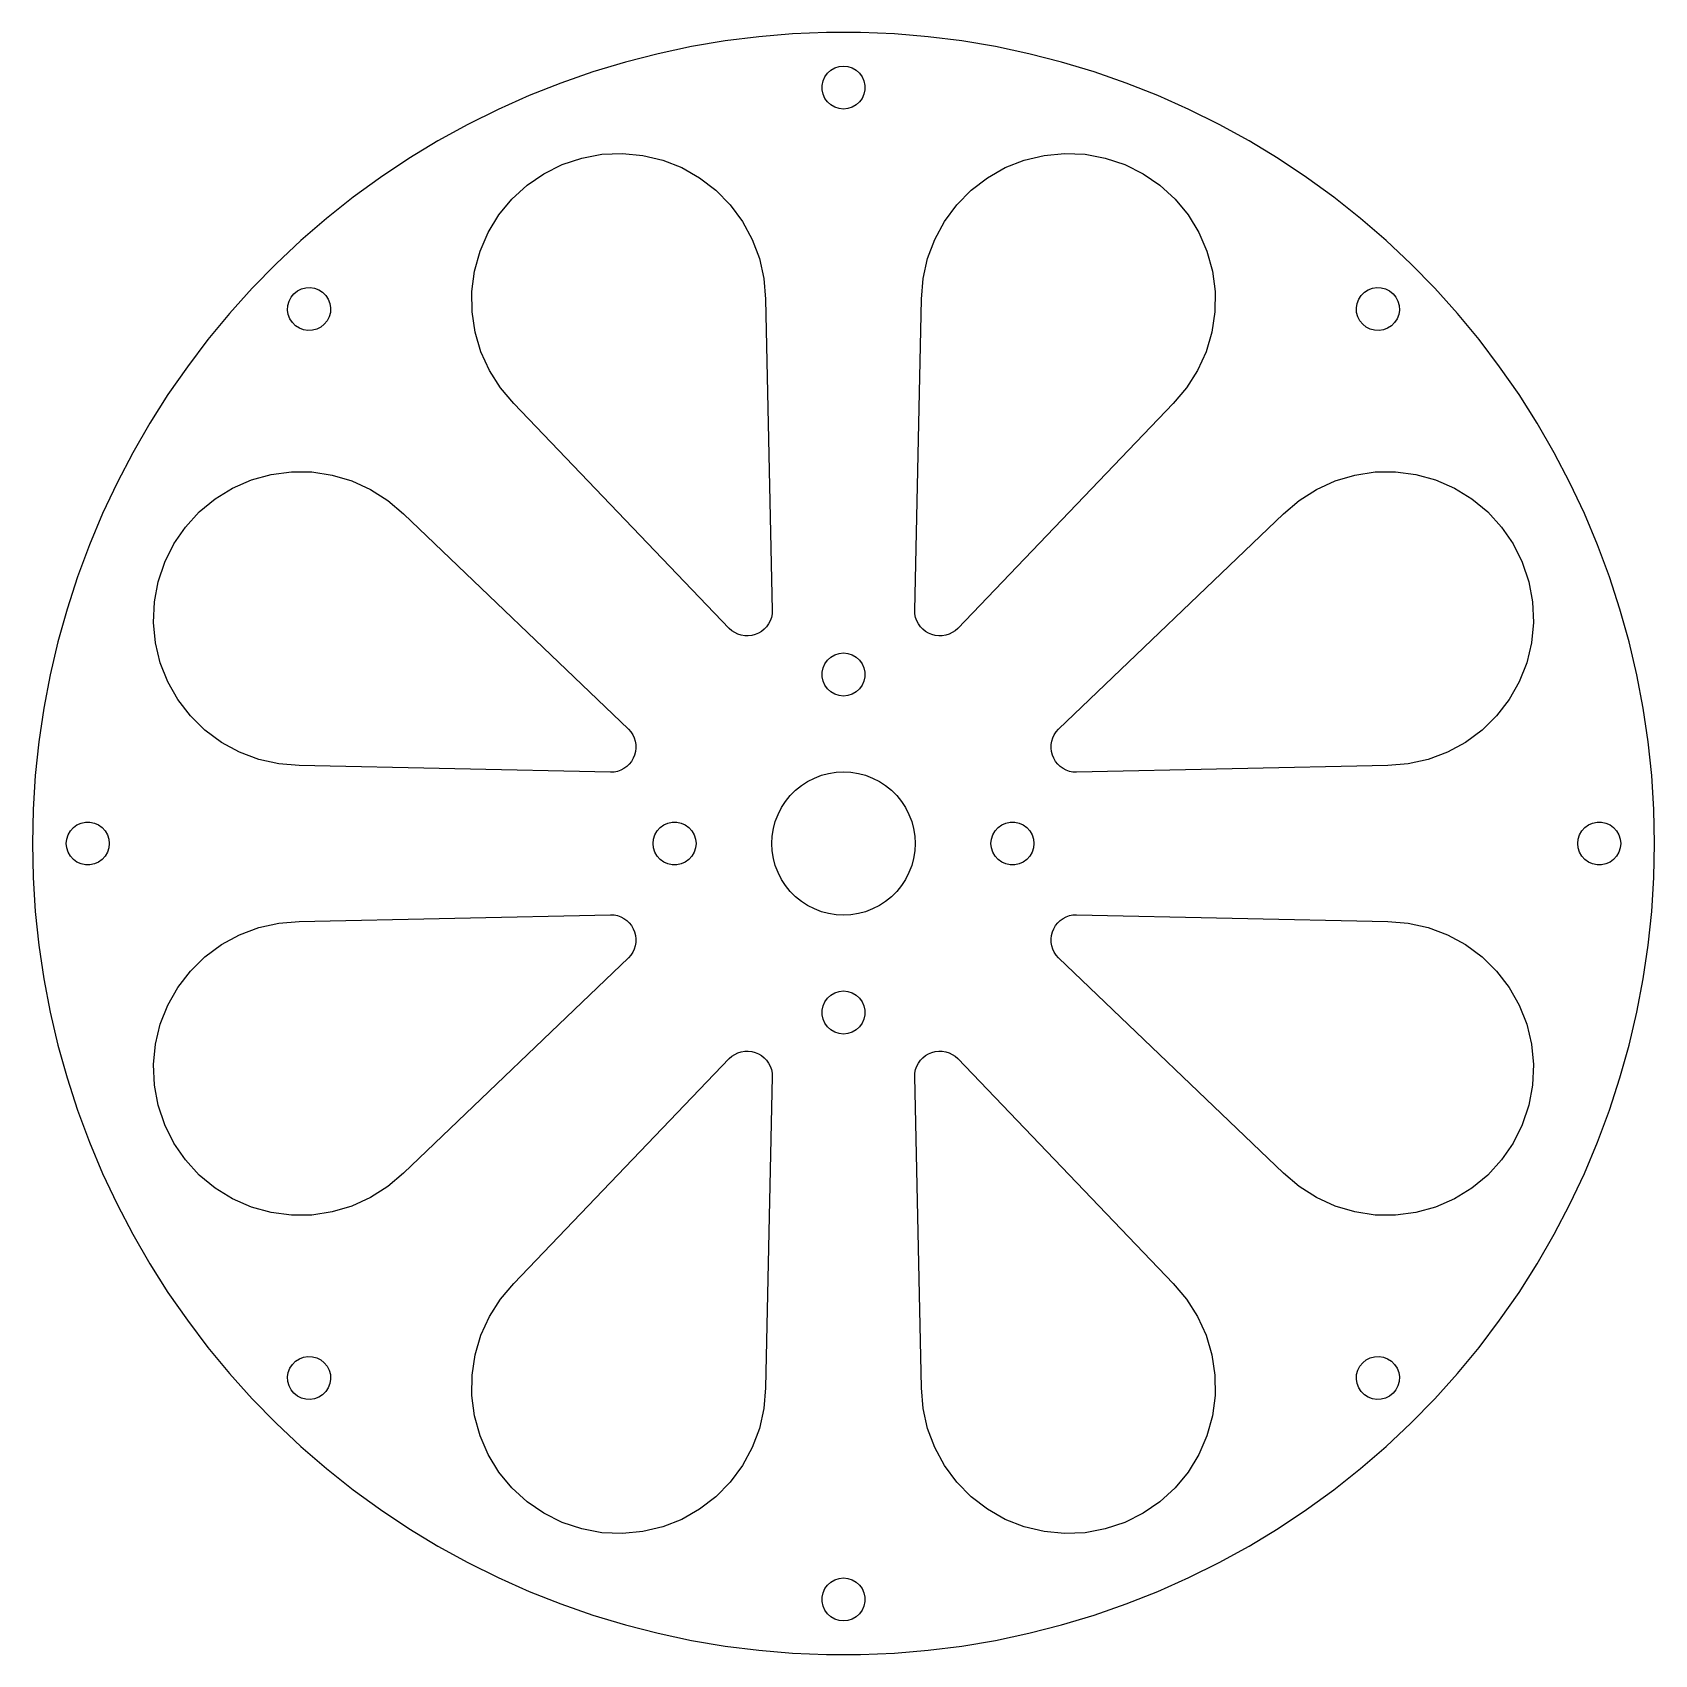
# Model space of a CAD drawing. Header units: metres. Extents: x -57 to 57, y -57 to 57.
import ezdxf

# ---------------------------------------------------------------- set-up
doc = ezdxf.new("R2010")
doc.units = ezdxf.units.M

msp = doc.modelspace()

# ---------------------------------------------------------------- linework, layer by layer
for p, q in [((-10.6018, 55.5766), (-12.9198, 55.0839)), ((-8.26518, 55.9718), (-10.6018, 55.5766)), ((-5.91408, 56.2688), (-8.26518, 55.9718)), ((-3.5526, 56.4671), (-5.91408, 56.2688)), ((-1.18489, 56.5663), (-3.5526, 56.4671)), ((1.18489, 56.5663), (-1.18489, 56.5663)), ((3.5526, 56.4671), (1.18489, 56.5663)), ((5.91408, 56.2688), (3.5526, 56.4671)), ((8.26518, 55.9718), (5.91408, 56.2688)), ((10.6018, 55.5766), (8.26518, 55.9718)), ((12.9198, 55.0839), (10.6018, 55.5766)), ((-15.2151, 54.4945), (-17.4838, 53.8096)), ((-12.9198, 55.0839), (-15.2151, 54.4945)), ((15.2151, 54.4945), (12.9198, 55.0839)), ((17.4838, 53.8096), (15.2151, 54.4945)), ((-17.4838, 53.8096), (-19.7218, 53.0302)), ((-1.49178, 52.8777), (-1.42657, 53.1844)), ((-1.42657, 53.1844), (-1.29903, 53.4709)), ((-1.29903, 53.4709), (-1.11472, 53.7246)), ((-1.11472, 53.7246), (-0.881668, 53.9344)), ((-0.881668, 53.9344), (-0.610092, 54.0912)), ((-0.610092, 54.0912), (-0.311859, 54.1881)), ((-0.311859, 54.1881), (0, 54.2209)), ((0, 54.2209), (0.311859, 54.1881)), ((0.311859, 54.1881), (0.610092, 54.0912)), ((0.610092, 54.0912), (0.881668, 53.9344)), ((0.881668, 53.9344), (1.11472, 53.7246)), ((1.11472, 53.7246), (1.29903, 53.4709)), ((1.29903, 53.4709), (1.42657, 53.1844)), ((1.42657, 53.1844), (1.49178, 52.8777)), ((19.7218, 53.0302), (17.4838, 53.8096)), ((-21.9251, 52.1579), (-24.0901, 51.194)), ((-19.7218, 53.0302), (-21.9251, 52.1579)), ((-1.49178, 52.5641), (-1.49178, 52.8777)), ((-1.42657, 52.2573), (-1.49178, 52.5641)), ((-1.29903, 51.9709), (-1.42657, 52.2573)), ((1.42657, 52.2573), (1.29903, 51.9709)), ((1.49178, 52.5641), (1.42657, 52.2573)), ((1.49178, 52.8777), (1.49178, 52.5641)), ((21.9251, 52.1579), (19.7218, 53.0302)), ((24.0901, 51.194), (21.9251, 52.1579)), ((-24.0901, 51.194), (-26.2127, 50.1403)), ((-1.11472, 51.7172), (-1.29903, 51.9709)), ((-0.881668, 51.5073), (-1.11472, 51.7172)), ((-0.610092, 51.3506), (-0.881668, 51.5073)), ((-0.311859, 51.2536), (-0.610092, 51.3506)), ((0, 51.2209), (-0.311859, 51.2536)), ((0.311859, 51.2536), (0, 51.2209)), ((0.610092, 51.3506), (0.311859, 51.2536)), ((0.881668, 51.5073), (0.610092, 51.3506)), ((1.11472, 51.7172), (0.881668, 51.5073)), ((1.29903, 51.9709), (1.11472, 51.7172)), ((26.2127, 50.1403), (24.0901, 51.194)), ((-26.2127, 50.1403), (-28.2894, 48.9986)), ((28.2894, 48.9986), (26.2127, 50.1403)), ((-28.2894, 48.9986), (-30.3164, 47.771)), ((30.3164, 47.771), (28.2894, 48.9986)), ((-30.3164, 47.771), (-32.2903, 46.4596)), ((-19.615, 47.3547), (-18.2587, 47.8085)), ((-18.2587, 47.8085), (-16.8524, 48.0692)), ((-16.8524, 48.0692), (-15.4236, 48.1316)), ((-15.4236, 48.1316), (-14, 47.9945)), ((-14, 47.9945), (-12.6094, 47.6606)), ((-12.6094, 47.6606), (-11.2787, 47.1364)), ((11.2787, 47.1364), (12.6094, 47.6606)), ((12.6094, 47.6606), (14, 47.9945)), ((14, 47.9945), (15.4236, 48.1316)), ((15.4236, 48.1316), (16.8524, 48.0692)), ((16.8524, 48.0692), (18.2587, 47.8085)), ((18.2587, 47.8085), (19.615, 47.3547)), ((32.2903, 46.4596), (30.3164, 47.771)), ((-32.2903, 46.4596), (-34.2075, 45.0667)), ((-22.0735, 45.9065), (-20.8949, 46.7166)), ((-20.8949, 46.7166), (-19.615, 47.3547)), ((-11.2787, 47.1364), (-10.0339, 46.4322)), ((-10.0339, 46.4322), (-8.89928, 45.5615)), ((8.89928, 45.5615), (10.0339, 46.4322)), ((10.0339, 46.4322), (11.2787, 47.1364)), ((19.615, 47.3547), (20.8949, 46.7166)), ((20.8949, 46.7166), (22.0735, 45.9065)), ((34.2075, 45.0667), (32.2903, 46.4596)), ((-23.128, 44.9403), (-22.0735, 45.9065)), ((-8.89928, 45.5615), (-7.89684, 44.5415)), ((7.89684, 44.5415), (8.89928, 45.5615)), ((22.0735, 45.9065), (23.128, 44.9403)), ((-34.2075, 45.0667), (-36.0647, 43.5947)), ((-24.0377, 43.8367), (-23.128, 44.9403)), ((-7.89684, 44.5415), (-7.04613, 43.3918)), ((7.04613, 43.3918), (7.89684, 44.5415)), ((23.128, 44.9403), (24.0377, 43.8367)), ((36.0647, 43.5947), (34.2075, 45.0667)), ((-36.0647, 43.5947), (-37.8586, 42.0462)), ((-24.785, 42.6173), (-24.0377, 43.8367)), ((-7.04613, 43.3918), (-6.36371, 42.1349)), ((6.36371, 42.1349), (7.04613, 43.3918)), ((24.0377, 43.8367), (24.785, 42.6173)), ((37.8586, 42.0462), (36.0647, 43.5947)), ((-37.8586, 42.0462), (-39.5861, 40.424)), ((-25.3553, 41.3057), (-24.785, 42.6173)), ((-6.36371, 42.1349), (-5.86284, 40.7953)), ((5.86284, 40.7953), (6.36371, 42.1349)), ((24.785, 42.6173), (25.3553, 41.3057)), ((39.5861, 40.424), (37.8586, 42.0462)), ((-25.7375, 39.9276), (-25.3553, 41.3057)), ((-5.86284, 40.7953), (-5.5533, 39.399)), ((5.5533, 39.399), (5.86284, 40.7953)), ((25.3553, 41.3057), (25.7375, 39.9276)), ((-39.5861, 40.424), (-41.2441, 38.7308)), ((-25.9241, 38.5096), (-25.7375, 39.9276)), ((25.7375, 39.9276), (25.9241, 38.5096)), ((41.2441, 38.7308), (39.5861, 40.424)), ((-41.2441, 38.7308), (-42.8298, 36.9697)), ((-38.3399, 38.3399), (-38.0962, 38.5373)), ((-38.0962, 38.5373), (-37.8168, 38.6797)), ((-37.8168, 38.6797), (-37.5139, 38.7608)), ((-37.5139, 38.7608), (-37.2008, 38.7772)), ((-37.2008, 38.7772), (-36.8911, 38.7282)), ((-36.8911, 38.7282), (-36.5983, 38.6158)), ((-36.5983, 38.6158), (-36.3353, 38.445)), ((-25.9117, 37.0795), (-25.9241, 38.5096)), ((-5.5533, 39.399), (-5.44109, 37.9733)), ((5.44109, 37.9733), (5.5533, 39.399)), ((25.9241, 38.5096), (25.9117, 37.0795)), ((36.3353, 38.445), (36.5983, 38.6158)), ((36.5983, 38.6158), (36.8911, 38.7282)), ((36.8911, 38.7282), (37.2008, 38.7772)), ((37.2008, 38.7772), (37.5139, 38.7608)), ((37.5139, 38.7608), (37.8168, 38.6797)), ((37.8168, 38.6797), (38.0962, 38.5373)), ((38.0962, 38.5373), (38.3399, 38.3399)), ((42.8298, 36.9697), (41.2441, 38.7308)), ((-38.7772, 37.2008), (-38.7608, 37.5139)), ((-38.7608, 37.5139), (-38.6797, 37.8168)), ((-38.6797, 37.8168), (-38.5373, 38.0962)), ((-38.5373, 38.0962), (-38.3399, 38.3399)), ((-36.3353, 38.445), (-36.1136, 38.2233)), ((-36.1136, 38.2233), (-35.9428, 37.9603)), ((-35.9428, 37.9603), (-35.8304, 37.6675)), ((-35.8304, 37.6675), (-35.7813, 37.3578)), ((-35.7813, 37.3578), (-35.7977, 37.0446)), ((-5.44109, 37.9733), (-4.96783, 16.2512)), ((4.96783, 16.2512), (5.44109, 37.9733)), ((35.7813, 37.3578), (35.8304, 37.6675)), ((35.7977, 37.0446), (35.7813, 37.3578)), ((35.8304, 37.6675), (35.9428, 37.9603)), ((35.9428, 37.9603), (36.1136, 38.2233)), ((36.1136, 38.2233), (36.3353, 38.445)), ((38.3399, 38.3399), (38.5373, 38.0962)), ((38.5373, 38.0962), (38.6797, 37.8168)), ((38.6797, 37.8168), (38.7608, 37.5139)), ((38.7608, 37.5139), (38.7772, 37.2008)), ((-42.8298, 36.9697), (-44.3404, 35.1438)), ((-38.7282, 36.8911), (-38.7772, 37.2008)), ((-38.6158, 36.5983), (-38.7282, 36.8911)), ((-38.445, 36.3353), (-38.6158, 36.5983)), ((-38.2233, 36.1136), (-38.445, 36.3353)), ((-36.2186, 36.2186), (-36.4623, 36.0213)), ((-36.0213, 36.4623), (-36.2186, 36.2186)), ((-35.8789, 36.7417), (-36.0213, 36.4623)), ((-35.7977, 37.0446), (-35.8789, 36.7417)), ((-25.7003, 35.665), (-25.9117, 37.0795)), ((25.9117, 37.0795), (25.7003, 35.665)), ((35.8789, 36.7417), (35.7977, 37.0446)), ((36.0213, 36.4623), (35.8789, 36.7417)), ((36.2186, 36.2186), (36.0213, 36.4623)), ((36.4623, 36.0213), (36.2186, 36.2186)), ((38.445, 36.3353), (38.2233, 36.1136)), ((38.6158, 36.5983), (38.445, 36.3353)), ((38.7282, 36.8911), (38.6158, 36.5983)), ((38.7772, 37.2008), (38.7282, 36.8911)), ((44.3404, 35.1438), (42.8298, 36.9697)), ((-44.3404, 35.1438), (-45.7732, 33.2561)), ((-37.9603, 35.9428), (-38.2233, 36.1136)), ((-37.6675, 35.8304), (-37.9603, 35.9428)), ((-37.3578, 35.7813), (-37.6675, 35.8304)), ((-37.0446, 35.7977), (-37.3578, 35.7813)), ((-36.7417, 35.8789), (-37.0446, 35.7977)), ((-36.4623, 36.0213), (-36.7417, 35.8789)), ((-25.2941, 34.2937), (-25.7003, 35.665)), ((25.7003, 35.665), (25.2941, 34.2937)), ((36.7417, 35.8789), (36.4623, 36.0213)), ((37.0446, 35.7977), (36.7417, 35.8789)), ((37.3578, 35.7813), (37.0446, 35.7977)), ((37.6675, 35.8304), (37.3578, 35.7813)), ((37.9603, 35.9428), (37.6675, 35.8304)), ((38.2233, 36.1136), (37.9603, 35.9428)), ((45.7732, 33.2561), (44.3404, 35.1438)), ((-24.701, 32.9923), (-25.2941, 34.2937)), ((25.2941, 34.2937), (24.701, 32.9923)), ((-45.7732, 33.2561), (-47.1256, 31.3102)), ((-23.9325, 31.7861), (-24.701, 32.9923)), ((24.701, 32.9923), (23.9325, 31.7861)), ((47.1256, 31.3102), (45.7732, 33.2561)), ((-23.0037, 30.6986), (-23.9325, 31.7861)), ((23.9325, 31.7861), (23.0037, 30.6986)), ((-47.1256, 31.3102), (-48.3954, 29.3093)), ((-7.97856, 15.0042), (-23.0037, 30.6986)), ((23.0037, 30.6986), (7.97856, 15.0042)), ((48.3954, 29.3093), (47.1256, 31.3102)), ((-48.3954, 29.3093), (-49.5803, 27.257)), ((49.5803, 27.257), (48.3954, 29.3093)), ((-49.5803, 27.257), (-50.6782, 25.1569)), ((50.6782, 25.1569), (49.5803, 27.257)), ((-50.6782, 25.1569), (-51.6873, 23.0126)), ((-42.6173, 24.785), (-41.3057, 25.3553)), ((-41.3057, 25.3553), (-39.9276, 25.7375)), ((-39.9276, 25.7375), (-38.5096, 25.9241)), ((-38.5096, 25.9241), (-37.0795, 25.9117)), ((-37.0795, 25.9117), (-35.665, 25.7003)), ((-35.665, 25.7003), (-34.2937, 25.2941)), ((-34.2937, 25.2941), (-32.9923, 24.701)), ((32.9923, 24.701), (34.2937, 25.2941)), ((34.2937, 25.2941), (35.665, 25.7003)), ((35.665, 25.7003), (37.0795, 25.9117)), ((37.0795, 25.9117), (38.5096, 25.9241)), ((38.5096, 25.9241), (39.9276, 25.7375)), ((39.9276, 25.7375), (41.3057, 25.3553)), ((41.3057, 25.3553), (42.6173, 24.785)), ((51.6873, 23.0126), (50.6782, 25.1569)), ((-44.9403, 23.128), (-43.8367, 24.0377)), ((-43.8367, 24.0377), (-42.6173, 24.785)), ((-32.9923, 24.701), (-31.7861, 23.9325)), ((-31.7861, 23.9325), (-30.6986, 23.0037)), ((30.6986, 23.0037), (31.7861, 23.9325)), ((31.7861, 23.9325), (32.9923, 24.701)), ((42.6173, 24.785), (43.8367, 24.0377)), ((43.8367, 24.0377), (44.9403, 23.128)), ((-51.6873, 23.0126), (-52.6056, 20.828)), ((-45.9065, 22.0735), (-44.9403, 23.128)), ((-30.6986, 23.0037), (-15.0042, 7.97856)), ((15.0042, 7.97856), (30.6986, 23.0037)), ((44.9403, 23.128), (45.9065, 22.0735)), ((52.6056, 20.828), (51.6873, 23.0126)), ((-46.7166, 20.8949), (-45.9065, 22.0735)), ((45.9065, 22.0735), (46.7166, 20.8949)), ((-52.6056, 20.828), (-53.4316, 18.6069)), ((-47.3547, 19.615), (-46.7166, 20.8949)), ((46.7166, 20.8949), (47.3547, 19.615)), ((53.4316, 18.6069), (52.6056, 20.828)), ((-47.8085, 18.2587), (-47.3547, 19.615)), ((47.3547, 19.615), (47.8085, 18.2587)), ((-53.4316, 18.6069), (-54.1639, 16.353)), ((-48.0692, 16.8524), (-47.8085, 18.2587)), ((47.8085, 18.2587), (48.0692, 16.8524)), ((54.1639, 16.353), (53.4316, 18.6069)), ((-54.1639, 16.353), (-54.8012, 14.0706)), ((-48.1316, 15.4236), (-48.0692, 16.8524)), ((-4.9828, 16.0065), (-5.03168, 15.7663)), ((-4.96783, 16.2512), (-4.9828, 16.0065)), ((4.9828, 16.0065), (4.96783, 16.2512)), ((5.03168, 15.7663), (4.9828, 16.0065)), ((48.0692, 16.8524), (48.1316, 15.4236)), ((54.8012, 14.0706), (54.1639, 16.353)), ((-47.9945, 14), (-48.1316, 15.4236)), ((-7.79494, 14.8417), (-7.97856, 15.0042)), ((-7.5905, 14.7064), (-7.79494, 14.8417)), ((-5.72975, 14.7876), (-5.94099, 14.6632)), ((-5.53787, 14.9402), (-5.72975, 14.7876)), ((-5.36911, 15.1181), (-5.53787, 14.9402)), ((-5.22673, 15.3177), (-5.36911, 15.1181)), ((-5.11353, 15.5352), (-5.22673, 15.3177)), ((-5.03168, 15.7663), (-5.11353, 15.5352)), ((5.11353, 15.5352), (5.03168, 15.7663)), ((5.22673, 15.3177), (5.11353, 15.5352)), ((5.36911, 15.1181), (5.22673, 15.3177)), ((5.53787, 14.9402), (5.36911, 15.1181)), ((5.72975, 14.7876), (5.53787, 14.9402)), ((5.94099, 14.6632), (5.72975, 14.7876)), ((7.79494, 14.8417), (7.5905, 14.7064)), ((7.97856, 15.0042), (7.79494, 14.8417)), ((48.1316, 15.4236), (47.9945, 14)), ((-54.8012, 14.0706), (-55.3424, 11.7634)), ((-47.6606, 12.6094), (-47.9945, 14)), ((-7.3692, 14.6008), (-7.5905, 14.7064)), ((-7.13538, 14.5271), (-7.3692, 14.6008)), ((-6.89357, 14.4866), (-7.13538, 14.5271)), ((-6.64847, 14.4802), (-6.89357, 14.4866)), ((-6.40488, 14.508), (-6.64847, 14.4802)), ((-6.16751, 14.5694), (-6.40488, 14.508)), ((-5.94099, 14.6632), (-6.16751, 14.5694)), ((6.16751, 14.5694), (5.94099, 14.6632)), ((6.40488, 14.508), (6.16751, 14.5694)), ((6.64847, 14.4802), (6.40488, 14.508)), ((6.89357, 14.4866), (6.64847, 14.4802)), ((7.13538, 14.5271), (6.89357, 14.4866)), ((7.3692, 14.6008), (7.13538, 14.5271)), ((7.5905, 14.7064), (7.3692, 14.6008)), ((47.9945, 14), (47.6606, 12.6094)), ((55.3424, 11.7634), (54.8012, 14.0706)), ((-47.1364, 11.2787), (-47.6606, 12.6094)), ((-1.42657, 12.2503), (-1.29903, 12.5368)), ((-1.29903, 12.5368), (-1.11472, 12.7905)), ((-1.11472, 12.7905), (-0.881668, 13.0003)), ((-0.881668, 13.0003), (-0.610092, 13.1571)), ((-0.610092, 13.1571), (-0.311859, 13.254)), ((-0.311859, 13.254), (0, 13.2868)), ((0, 13.2868), (0.311859, 13.254)), ((0.311859, 13.254), (0.610092, 13.1571)), ((0.610092, 13.1571), (0.881668, 13.0003)), ((0.881668, 13.0003), (1.11472, 12.7905)), ((1.11472, 12.7905), (1.29903, 12.5368)), ((1.29903, 12.5368), (1.42657, 12.2503)), ((47.6606, 12.6094), (47.1364, 11.2787)), ((-55.3424, 11.7634), (-55.7864, 9.43556)), ((-1.49178, 11.9436), (-1.42657, 12.2503)), ((-1.49178, 11.63), (-1.49178, 11.9436)), ((-1.42657, 11.3233), (-1.49178, 11.63)), ((-1.29903, 11.0368), (-1.42657, 11.3233)), ((1.42657, 11.3233), (1.29903, 11.0368)), ((1.42657, 12.2503), (1.49178, 11.9436)), ((1.49178, 11.63), (1.42657, 11.3233)), ((1.49178, 11.9436), (1.49178, 11.63)), ((55.7864, 9.43556), (55.3424, 11.7634)), ((-46.4322, 10.0339), (-47.1364, 11.2787)), ((-1.11472, 10.7831), (-1.29903, 11.0368)), ((-0.881668, 10.5733), (-1.11472, 10.7831)), ((-0.610092, 10.4165), (-0.881668, 10.5733)), ((-0.311859, 10.3196), (-0.610092, 10.4165)), ((0, 10.2868), (-0.311859, 10.3196)), ((0.311859, 10.3196), (0, 10.2868)), ((0.610092, 10.4165), (0.311859, 10.3196)), ((0.881668, 10.5733), (0.610092, 10.4165)), ((1.11472, 10.7831), (0.881668, 10.5733)), ((1.29903, 11.0368), (1.11472, 10.7831)), ((47.1364, 11.2787), (46.4322, 10.0339)), ((-55.7864, 9.43556), (-56.1326, 7.09119)), ((-45.5615, 8.89928), (-46.4322, 10.0339)), ((46.4322, 10.0339), (45.5615, 8.89928)), ((56.1326, 7.09119), (55.7864, 9.43556)), ((-44.5415, 7.89684), (-45.5615, 8.89928)), ((-15.0042, 7.97856), (-14.8417, 7.79494)), ((14.8417, 7.79494), (15.0042, 7.97856)), ((45.5615, 8.89928), (44.5415, 7.89684)), ((-56.1326, 7.09119), (-56.3803, 4.73438)), ((-43.3918, 7.04613), (-44.5415, 7.89684)), ((-42.1349, 6.36371), (-43.3918, 7.04613)), ((-14.8417, 7.79494), (-14.7064, 7.5905)), ((-14.7064, 7.5905), (-14.6008, 7.3692)), ((-14.6008, 7.3692), (-14.5271, 7.13538)), ((-14.5271, 7.13538), (-14.4866, 6.89357)), ((-14.4866, 6.89357), (-14.4802, 6.64847)), ((14.4802, 6.64847), (14.4866, 6.89357)), ((14.4866, 6.89357), (14.5271, 7.13538)), ((14.5271, 7.13538), (14.6008, 7.3692)), ((14.6008, 7.3692), (14.7064, 7.5905)), ((14.7064, 7.5905), (14.8417, 7.79494)), ((43.3918, 7.04613), (42.1349, 6.36371)), ((44.5415, 7.89684), (43.3918, 7.04613)), ((56.3803, 4.73438), (56.1326, 7.09119)), ((-40.7953, 5.86284), (-42.1349, 6.36371)), ((-39.399, 5.5533), (-40.7953, 5.86284)), ((-14.7876, 5.72975), (-14.9402, 5.53787)), ((-14.6632, 5.94099), (-14.7876, 5.72975)), ((-14.5694, 6.16751), (-14.6632, 5.94099)), ((-14.508, 6.40488), (-14.5694, 6.16751)), ((-14.4802, 6.64847), (-14.508, 6.40488)), ((14.508, 6.40488), (14.4802, 6.64847)), ((14.5694, 6.16751), (14.508, 6.40488)), ((14.6632, 5.94099), (14.5694, 6.16751)), ((14.7876, 5.72975), (14.6632, 5.94099)), ((14.9402, 5.53787), (14.7876, 5.72975)), ((40.7953, 5.86284), (39.399, 5.5533)), ((42.1349, 6.36371), (40.7953, 5.86284)), ((-56.3803, 4.73438), (-56.5291, 2.36926)), ((-37.9733, 5.44109), (-39.399, 5.5533)), ((-16.2512, 4.96783), (-37.9733, 5.44109)), ((-16.0065, 4.9828), (-16.2512, 4.96783)), ((-15.7663, 5.03168), (-16.0065, 4.9828)), ((-15.5352, 5.11353), (-15.7663, 5.03168)), ((-15.3177, 5.22673), (-15.5352, 5.11353)), ((-15.1181, 5.36911), (-15.3177, 5.22673)), ((-14.9402, 5.53787), (-15.1181, 5.36911)), ((-2.49998, 4.33012), (-2.03368, 4.56772)), ((-2.03368, 4.56772), (-1.54507, 4.75528)), ((-1.54507, 4.75528), (-1.03955, 4.89073)), ((-1.03955, 4.89073), (-0.522629, 4.9726)), ((-0.522629, 4.9726), (0, 5)), ((0, 5), (0.522629, 4.9726)), ((0.522629, 4.9726), (1.03955, 4.89073)), ((1.03955, 4.89073), (1.54507, 4.75528)), ((1.54507, 4.75528), (2.03368, 4.56772)), ((2.03368, 4.56772), (2.5, 4.33012)), ((15.1181, 5.36911), (14.9402, 5.53787)), ((15.3177, 5.22673), (15.1181, 5.36911)), ((15.5352, 5.11353), (15.3177, 5.22673)), ((15.7663, 5.03168), (15.5352, 5.11353)), ((16.0065, 4.9828), (15.7663, 5.03168)), ((16.2512, 4.96783), (16.0065, 4.9828)), ((37.9733, 5.44109), (16.2512, 4.96783)), ((39.399, 5.5533), (37.9733, 5.44109)), ((56.5291, 2.36926), (56.3803, 4.73438)), ((-3.71571, 3.34564), (-3.34564, 3.71571)), ((-3.34564, 3.71571), (-2.93892, 4.04507)), ((-2.93892, 4.04507), (-2.49998, 4.33012)), ((2.5, 4.33012), (2.93892, 4.04507)), ((2.93892, 4.04507), (3.34564, 3.71571)), ((3.34564, 3.71571), (3.71571, 3.34564)), ((-56.5291, 2.36926), (-56.5787, 0)), ((-4.56772, 2.03368), (-4.33012, 2.49998)), ((-4.33012, 2.49998), (-4.04507, 2.93892)), ((-4.04507, 2.93892), (-3.71571, 3.34564)), ((3.71571, 3.34564), (4.04507, 2.93892)), ((4.04507, 2.93892), (4.33012, 2.49998)), ((4.33012, 2.49998), (4.56772, 2.03368)), ((56.5787, 0), (56.5291, 2.36926)), ((-53.7246, 1.11472), (-53.4709, 1.29903)), ((-53.4709, 1.29903), (-53.1844, 1.42657)), ((-53.1844, 1.42657), (-52.8777, 1.49178)), ((-52.8777, 1.49178), (-52.5641, 1.49178)), ((-52.5641, 1.49178), (-52.2573, 1.42657)), ((-52.2573, 1.42657), (-51.9709, 1.29903)), ((-51.9709, 1.29903), (-51.7172, 1.11472)), ((-12.7905, 1.11472), (-12.5368, 1.29903)), ((-12.5368, 1.29903), (-12.2503, 1.42657)), ((-12.2503, 1.42657), (-11.9436, 1.49178)), ((-11.9436, 1.49178), (-11.63, 1.49178)), ((-11.63, 1.49178), (-11.3233, 1.42657)), ((-11.3233, 1.42657), (-11.0368, 1.29903)), ((-11.0368, 1.29903), (-10.7831, 1.11472)), ((-4.89073, 1.03955), (-4.75528, 1.54507)), ((-4.75528, 1.54507), (-4.56772, 2.03368)), ((4.56772, 2.03368), (4.75528, 1.54507)), ((4.75528, 1.54507), (4.89073, 1.03955)), ((10.7831, 1.11472), (11.0368, 1.29903)), ((11.0368, 1.29903), (11.3233, 1.42657)), ((11.3233, 1.42657), (11.63, 1.49178)), ((11.63, 1.49178), (11.9436, 1.49178)), ((11.9436, 1.49178), (12.2503, 1.42657)), ((12.2503, 1.42657), (12.5368, 1.29903)), ((12.5368, 1.29903), (12.7905, 1.11472)), ((51.7172, 1.11472), (51.9709, 1.29903)), ((51.9709, 1.29903), (52.2573, 1.42657)), ((52.2573, 1.42657), (52.5641, 1.49178)), ((52.5641, 1.49178), (52.8777, 1.49178)), ((52.8777, 1.49178), (53.1844, 1.42657)), ((53.1844, 1.42657), (53.4709, 1.29903)), ((53.4709, 1.29903), (53.7246, 1.11472)), ((-56.5787, 0), (-56.5291, -2.36926)), ((-54.2209, 0), (-54.1881, 0.311859)), ((-54.1881, -0.311859), (-54.2209, 0)), ((-54.1881, 0.311859), (-54.0912, 0.610092)), ((-54.0912, 0.610092), (-53.9344, 0.881668)), ((-53.9344, 0.881668), (-53.7246, 1.11472)), ((-51.7172, 1.11472), (-51.5073, 0.881668)), ((-51.5073, 0.881668), (-51.3506, 0.610092)), ((-51.3506, 0.610092), (-51.2536, 0.311859)), ((-51.2536, 0.311859), (-51.2209, 0)), ((-51.2209, 0), (-51.2536, -0.311859)), ((-13.2868, 0), (-13.254, 0.311859)), ((-13.254, -0.311859), (-13.2868, 0)), ((-13.254, 0.311859), (-13.1571, 0.610092)), ((-13.1571, 0.610092), (-13.0003, 0.881668)), ((-13.0003, 0.881668), (-12.7905, 1.11472)), ((-10.7831, 1.11472), (-10.5733, 0.881668)), ((-10.5733, 0.881668), (-10.4165, 0.610092)), ((-10.4165, 0.610092), (-10.3196, 0.311859)), ((-10.3196, 0.311859), (-10.2868, 0)), ((-10.2868, 0), (-10.3196, -0.311859)), ((-5, 0), (-4.9726, 0.522629)), ((-4.9726, -0.522629), (-5, 0)), ((-4.9726, 0.522629), (-4.89073, 1.03955)), ((4.89073, 1.03955), (4.9726, 0.522629)), ((4.9726, 0.522629), (5, 0)), ((5, 0), (4.9726, -0.522629)), ((10.2868, 0), (10.3196, 0.311859)), ((10.3196, -0.311859), (10.2868, 0)), ((10.3196, 0.311859), (10.4165, 0.610092)), ((10.4165, 0.610092), (10.5733, 0.881668)), ((10.5733, 0.881668), (10.7831, 1.11472)), ((12.7905, 1.11472), (13.0003, 0.881668)), ((13.0003, 0.881668), (13.1571, 0.610092)), ((13.1571, 0.610092), (13.254, 0.311859)), ((13.254, 0.311859), (13.2868, 0)), ((13.2868, 0), (13.254, -0.311859)), ((51.2209, 0), (51.2536, 0.311859)), ((51.2536, -0.311859), (51.2209, 0)), ((51.2536, 0.311859), (51.3506, 0.610092)), ((51.3506, 0.610092), (51.5073, 0.881668)), ((51.5073, 0.881668), (51.7172, 1.11472)), ((53.7246, 1.11472), (53.9344, 0.881668)), ((53.9344, 0.881668), (54.0912, 0.610092)), ((54.0912, 0.610092), (54.1881, 0.311859)), ((54.1881, 0.311859), (54.2209, 0)), ((54.2209, 0), (54.1881, -0.311859)), ((56.5291, -2.36926), (56.5787, 0)), ((-54.0912, -0.610092), (-54.1881, -0.311859)), ((-53.9344, -0.881668), (-54.0912, -0.610092)), ((-53.7246, -1.11472), (-53.9344, -0.881668)), ((-53.4709, -1.29903), (-53.7246, -1.11472)), ((-51.7172, -1.11472), (-51.9709, -1.29903)), ((-51.5073, -0.881668), (-51.7172, -1.11472)), ((-51.3506, -0.610092), (-51.5073, -0.881668)), ((-51.2536, -0.311859), (-51.3506, -0.610092)), ((-13.1571, -0.610092), (-13.254, -0.311859)), ((-13.0003, -0.881668), (-13.1571, -0.610092)), ((-12.7905, -1.11472), (-13.0003, -0.881668)), ((-12.5368, -1.29903), (-12.7905, -1.11472)), ((-10.7831, -1.11472), (-11.0368, -1.29903)), ((-10.5733, -0.881668), (-10.7831, -1.11472)), ((-10.4165, -0.610092), (-10.5733, -0.881668)), ((-10.3196, -0.311859), (-10.4165, -0.610092)), ((-4.89073, -1.03955), (-4.9726, -0.522629)), ((-4.75528, -1.54507), (-4.89073, -1.03955)), ((4.89073, -1.03955), (4.75528, -1.54507)), ((4.9726, -0.522629), (4.89073, -1.03955)), ((10.4165, -0.610092), (10.3196, -0.311859)), ((10.5733, -0.881668), (10.4165, -0.610092)), ((10.7831, -1.11472), (10.5733, -0.881668)), ((11.0368, -1.29903), (10.7831, -1.11472)), ((12.7905, -1.11472), (12.5368, -1.29903)), ((13.0003, -0.881668), (12.7905, -1.11472)), ((13.1571, -0.610092), (13.0003, -0.881668)), ((13.254, -0.311859), (13.1571, -0.610092)), ((51.3506, -0.610092), (51.2536, -0.311859)), ((51.5073, -0.881668), (51.3506, -0.610092)), ((51.7172, -1.11472), (51.5073, -0.881668)), ((51.9709, -1.29903), (51.7172, -1.11472)), ((53.7246, -1.11472), (53.4709, -1.29903)), ((53.9344, -0.881668), (53.7246, -1.11472)), ((54.0912, -0.610092), (53.9344, -0.881668)), ((54.1881, -0.311859), (54.0912, -0.610092)), ((-53.1844, -1.42657), (-53.4709, -1.29903)), ((-52.8777, -1.49178), (-53.1844, -1.42657)), ((-52.5641, -1.49178), (-52.8777, -1.49178)), ((-52.2573, -1.42657), (-52.5641, -1.49178)), ((-51.9709, -1.29903), (-52.2573, -1.42657)), ((-12.2503, -1.42657), (-12.5368, -1.29903)), ((-11.9436, -1.49178), (-12.2503, -1.42657)), ((-11.63, -1.49178), (-11.9436, -1.49178)), ((-11.3233, -1.42657), (-11.63, -1.49178)), ((-11.0368, -1.29903), (-11.3233, -1.42657)), ((-4.56772, -2.03368), (-4.75528, -1.54507)), ((-4.33012, -2.49998), (-4.56772, -2.03368)), ((4.56772, -2.03368), (4.33012, -2.49998)), ((4.75528, -1.54507), (4.56772, -2.03368)), ((11.3233, -1.42657), (11.0368, -1.29903)), ((11.63, -1.49178), (11.3233, -1.42657)), ((11.9436, -1.49178), (11.63, -1.49178)), ((12.2503, -1.42657), (11.9436, -1.49178)), ((12.5368, -1.29903), (12.2503, -1.42657)), ((52.2573, -1.42657), (51.9709, -1.29903)), ((52.5641, -1.49178), (52.2573, -1.42657)), ((52.8777, -1.49178), (52.5641, -1.49178)), ((53.1844, -1.42657), (52.8777, -1.49178)), ((53.4709, -1.29903), (53.1844, -1.42657)), ((-56.5291, -2.36926), (-56.3803, -4.73438)), ((-4.04507, -2.93892), (-4.33012, -2.49998)), ((-3.71571, -3.34564), (-4.04507, -2.93892)), ((-3.34564, -3.71571), (-3.71571, -3.34564)), ((3.71571, -3.34564), (3.34564, -3.71571)), ((4.04507, -2.93892), (3.71571, -3.34564)), ((4.33012, -2.49998), (4.04507, -2.93892)), ((56.3803, -4.73438), (56.5291, -2.36926)), ((-2.93892, -4.04507), (-3.34564, -3.71571)), ((-2.5, -4.33012), (-2.93892, -4.04507)), ((-2.03368, -4.56772), (-2.5, -4.33012)), ((2.5, -4.33012), (2.03368, -4.56772)), ((2.93892, -4.04507), (2.5, -4.33012)), ((3.34564, -3.71571), (2.93892, -4.04507)), ((-56.3803, -4.73438), (-56.1326, -7.09119)), ((-40.7953, -5.86284), (-39.399, -5.5533)), ((-39.399, -5.5533), (-37.9733, -5.44109)), ((-37.9733, -5.44109), (-16.2512, -4.96783)), ((-16.2512, -4.96783), (-16.0065, -4.9828)), ((-16.0065, -4.9828), (-15.7663, -5.03168)), ((-15.7663, -5.03168), (-15.5352, -5.11353)), ((-15.5352, -5.11353), (-15.3177, -5.22673)), ((-15.3177, -5.22673), (-15.1181, -5.36911)), ((-15.1181, -5.36911), (-14.9402, -5.53787)), ((-14.9402, -5.53787), (-14.7876, -5.72975)), ((-1.54507, -4.75528), (-2.03368, -4.56772)), ((-1.03955, -4.89073), (-1.54507, -4.75528)), ((-0.522629, -4.9726), (-1.03955, -4.89073)), ((0, -5), (-0.522629, -4.9726)), ((0.522629, -4.9726), (0, -5)), ((1.03955, -4.89073), (0.522629, -4.9726)), ((1.54507, -4.75528), (1.03955, -4.89073)), ((2.03368, -4.56772), (1.54507, -4.75528)), ((14.7876, -5.72975), (14.9402, -5.53787)), ((14.9402, -5.53787), (15.1181, -5.36911)), ((15.1181, -5.36911), (15.3177, -5.22673)), ((15.3177, -5.22673), (15.5352, -5.11353)), ((15.5352, -5.11353), (15.7663, -5.03168)), ((15.7663, -5.03168), (16.0065, -4.9828)), ((16.0065, -4.9828), (16.2512, -4.96783)), ((16.2512, -4.96783), (37.9733, -5.44109)), ((37.9733, -5.44109), (39.399, -5.5533)), ((39.399, -5.5533), (40.7953, -5.86284)), ((56.1326, -7.09119), (56.3803, -4.73438)), ((-43.3918, -7.04613), (-42.1349, -6.36371)), ((-42.1349, -6.36371), (-40.7953, -5.86284)), ((-14.7876, -5.72975), (-14.6632, -5.94099)), ((-14.6632, -5.94099), (-14.5694, -6.16751)), ((-14.5694, -6.16751), (-14.508, -6.40488)), ((-14.508, -6.40488), (-14.4802, -6.64847)), ((-14.4802, -6.64847), (-14.4866, -6.89357)), ((14.4802, -6.64847), (14.508, -6.40488)), ((14.4866, -6.89357), (14.4802, -6.64847)), ((14.508, -6.40488), (14.5694, -6.16751)), ((14.5694, -6.16751), (14.6632, -5.94099)), ((14.6632, -5.94099), (14.7876, -5.72975)), ((40.7953, -5.86284), (42.1349, -6.36371)), ((42.1349, -6.36371), (43.3918, -7.04613)), ((-56.1326, -7.09119), (-55.7864, -9.43556)), ((-45.5615, -8.89928), (-44.5415, -7.89684)), ((-44.5415, -7.89684), (-43.3918, -7.04613)), ((-14.8417, -7.79494), (-15.0042, -7.97856)), ((-14.7064, -7.5905), (-14.8417, -7.79494)), ((-14.6008, -7.3692), (-14.7064, -7.5905)), ((-14.5271, -7.13538), (-14.6008, -7.3692)), ((-14.4866, -6.89357), (-14.5271, -7.13538)), ((14.5271, -7.13538), (14.4866, -6.89357)), ((14.6008, -7.3692), (14.5271, -7.13538)), ((14.7064, -7.5905), (14.6008, -7.3692)), ((14.8417, -7.79494), (14.7064, -7.5905)), ((15.0042, -7.97856), (14.8417, -7.79494)), ((43.3918, -7.04613), (44.5415, -7.89684)), ((44.5415, -7.89684), (45.5615, -8.89928)), ((55.7864, -9.43556), (56.1326, -7.09119)), ((-46.4322, -10.0339), (-45.5615, -8.89928)), ((-15.0042, -7.97856), (-30.6986, -23.0037)), ((30.6986, -23.0037), (15.0042, -7.97856)), ((45.5615, -8.89928), (46.4322, -10.0339)), ((-55.7864, -9.43556), (-55.3424, -11.7634)), ((-47.1364, -11.2787), (-46.4322, -10.0339)), ((46.4322, -10.0339), (47.1364, -11.2787)), ((55.3424, -11.7634), (55.7864, -9.43556)), ((-47.6606, -12.6094), (-47.1364, -11.2787)), ((-1.42657, -11.3233), (-1.29903, -11.0368)), ((-1.29903, -11.0368), (-1.11472, -10.7831)), ((-1.11472, -10.7831), (-0.881668, -10.5733)), ((-0.881668, -10.5733), (-0.610092, -10.4165)), ((-0.610092, -10.4165), (-0.311859, -10.3196)), ((-0.311859, -10.3196), (0, -10.2868)), ((0, -10.2868), (0.311859, -10.3196)), ((0.311859, -10.3196), (0.610092, -10.4165)), ((0.610092, -10.4165), (0.881668, -10.5733)), ((0.881668, -10.5733), (1.11472, -10.7831)), ((1.11472, -10.7831), (1.29903, -11.0368)), ((1.29903, -11.0368), (1.42657, -11.3233)), ((47.1364, -11.2787), (47.6606, -12.6094)), ((-55.3424, -11.7634), (-54.8012, -14.0706)), ((-1.49178, -11.63), (-1.42657, -11.3233)), ((-1.49178, -11.9436), (-1.49178, -11.63)), ((-1.42657, -12.2503), (-1.49178, -11.9436)), ((-1.29903, -12.5368), (-1.42657, -12.2503)), ((1.42657, -12.2503), (1.29903, -12.5368)), ((1.42657, -11.3233), (1.49178, -11.63)), ((1.49178, -11.9436), (1.42657, -12.2503)), ((1.49178, -11.63), (1.49178, -11.9436)), ((54.8012, -14.0706), (55.3424, -11.7634)), ((-47.9945, -14), (-47.6606, -12.6094)), ((-1.11472, -12.7905), (-1.29903, -12.5368)), ((-0.881668, -13.0003), (-1.11472, -12.7905)), ((-0.610092, -13.1571), (-0.881668, -13.0003)), ((-0.311859, -13.254), (-0.610092, -13.1571)), ((0, -13.2868), (-0.311859, -13.254)), ((0.311859, -13.254), (0, -13.2868)), ((0.610092, -13.1571), (0.311859, -13.254)), ((0.881668, -13.0003), (0.610092, -13.1571)), ((1.11472, -12.7905), (0.881668, -13.0003)), ((1.29903, -12.5368), (1.11472, -12.7905)), ((47.6606, -12.6094), (47.9945, -14)), ((-54.8012, -14.0706), (-54.1639, -16.353)), ((-48.1316, -15.4236), (-47.9945, -14)), ((-7.79494, -14.8417), (-7.5905, -14.7064)), ((-7.5905, -14.7064), (-7.3692, -14.6008)), ((-7.3692, -14.6008), (-7.13538, -14.5271)), ((-7.13538, -14.5271), (-6.89357, -14.4866)), ((-6.89357, -14.4866), (-6.64847, -14.4802)), ((-6.64847, -14.4802), (-6.40488, -14.508)), ((-6.40488, -14.508), (-6.16751, -14.5694)), ((-6.16751, -14.5694), (-5.94099, -14.6632)), ((-5.94099, -14.6632), (-5.72975, -14.7876)), ((5.72975, -14.7876), (5.94099, -14.6632)), ((5.94099, -14.6632), (6.16751, -14.5694)), ((6.16751, -14.5694), (6.40488, -14.508)), ((6.40488, -14.508), (6.64847, -14.4802)), ((6.64847, -14.4802), (6.89357, -14.4866)), ((6.89357, -14.4866), (7.13538, -14.5271)), ((7.13538, -14.5271), (7.3692, -14.6008)), ((7.3692, -14.6008), (7.5905, -14.7064)), ((7.5905, -14.7064), (7.79494, -14.8417)), ((47.9945, -14), (48.1316, -15.4236)), ((54.1639, -16.353), (54.8012, -14.0706)), ((-48.0692, -16.8524), (-48.1316, -15.4236)), ((-23.0037, -30.6986), (-7.97856, -15.0042)), ((-7.97856, -15.0042), (-7.79494, -14.8417)), ((-5.72975, -14.7876), (-5.53787, -14.9402)), ((-5.53787, -14.9402), (-5.36911, -15.1181)), ((-5.36911, -15.1181), (-5.22673, -15.3177)), ((-5.22673, -15.3177), (-5.11353, -15.5352)), ((-5.11353, -15.5352), (-5.03168, -15.7663)), ((-5.03168, -15.7663), (-4.9828, -16.0065)), ((4.9828, -16.0065), (5.03168, -15.7663)), ((5.03168, -15.7663), (5.11353, -15.5352)), ((5.11353, -15.5352), (5.22673, -15.3177)), ((5.22673, -15.3177), (5.36911, -15.1181)), ((5.36911, -15.1181), (5.53787, -14.9402)), ((5.53787, -14.9402), (5.72975, -14.7876)), ((7.79494, -14.8417), (7.97856, -15.0042)), ((7.97856, -15.0042), (23.0037, -30.6986)), ((48.1316, -15.4236), (48.0692, -16.8524)), ((-54.1639, -16.353), (-53.4316, -18.6069)), ((-47.8085, -18.2587), (-48.0692, -16.8524)), ((-4.96783, -16.2512), (-5.44109, -37.9733)), ((-4.9828, -16.0065), (-4.96783, -16.2512)), ((4.96783, -16.2512), (4.9828, -16.0065)), ((5.44109, -37.9733), (4.96783, -16.2512)), ((48.0692, -16.8524), (47.8085, -18.2587)), ((53.4316, -18.6069), (54.1639, -16.353)), ((-53.4316, -18.6069), (-52.6056, -20.828)), ((-47.3547, -19.615), (-47.8085, -18.2587)), ((47.8085, -18.2587), (47.3547, -19.615)), ((52.6056, -20.828), (53.4316, -18.6069)), ((-46.7166, -20.8949), (-47.3547, -19.615)), ((47.3547, -19.615), (46.7166, -20.8949)), ((-52.6056, -20.828), (-51.6873, -23.0126)), ((-45.9065, -22.0735), (-46.7166, -20.8949)), ((46.7166, -20.8949), (45.9065, -22.0735)), ((51.6873, -23.0126), (52.6056, -20.828)), ((-44.9403, -23.128), (-45.9065, -22.0735)), ((45.9065, -22.0735), (44.9403, -23.128)), ((-51.6873, -23.0126), (-50.6782, -25.1569)), ((-43.8367, -24.0377), (-44.9403, -23.128)), ((-30.6986, -23.0037), (-31.7861, -23.9325)), ((31.7861, -23.9325), (30.6986, -23.0037)), ((44.9403, -23.128), (43.8367, -24.0377)), ((50.6782, -25.1569), (51.6873, -23.0126)), ((-42.6173, -24.785), (-43.8367, -24.0377)), ((-41.3057, -25.3553), (-42.6173, -24.785)), ((-32.9923, -24.701), (-34.2937, -25.2941)), ((-31.7861, -23.9325), (-32.9923, -24.701)), ((32.9923, -24.701), (31.7861, -23.9325)), ((34.2937, -25.2941), (32.9923, -24.701)), ((42.6173, -24.785), (41.3057, -25.3553)), ((43.8367, -24.0377), (42.6173, -24.785)), ((-50.6782, -25.1569), (-49.5803, -27.257)), ((-39.9276, -25.7375), (-41.3057, -25.3553)), ((-38.5096, -25.9241), (-39.9276, -25.7375)), ((-37.0795, -25.9117), (-38.5096, -25.9241)), ((-35.665, -25.7003), (-37.0795, -25.9117)), ((-34.2937, -25.2941), (-35.665, -25.7003)), ((35.665, -25.7003), (34.2937, -25.2941)), ((37.0795, -25.9117), (35.665, -25.7003)), ((38.5096, -25.9241), (37.0795, -25.9117)), ((39.9276, -25.7375), (38.5096, -25.9241)), ((41.3057, -25.3553), (39.9276, -25.7375)), ((49.5803, -27.257), (50.6782, -25.1569)), ((-49.5803, -27.257), (-48.3954, -29.3093)), ((48.3954, -29.3093), (49.5803, -27.257)), ((-48.3954, -29.3093), (-47.1256, -31.3102)), ((47.1256, -31.3102), (48.3954, -29.3093)), ((-47.1256, -31.3102), (-45.7732, -33.2561)), ((-23.9325, -31.7861), (-23.0037, -30.6986)), ((23.0037, -30.6986), (23.9325, -31.7861)), ((45.7732, -33.2561), (47.1256, -31.3102)), ((-24.701, -32.9923), (-23.9325, -31.7861)), ((23.9325, -31.7861), (24.701, -32.9923)), ((-45.7732, -33.2561), (-44.3404, -35.1438)), ((-25.2941, -34.2937), (-24.701, -32.9923)), ((24.701, -32.9923), (25.2941, -34.2937)), ((44.3404, -35.1438), (45.7732, -33.2561)), ((-25.7003, -35.665), (-25.2941, -34.2937)), ((25.2941, -34.2937), (25.7003, -35.665)), ((-44.3404, -35.1438), (-42.8298, -36.9697)), ((-38.445, -36.3353), (-38.2233, -36.1136)), ((-38.2233, -36.1136), (-37.9603, -35.9428)), ((-37.9603, -35.9428), (-37.6675, -35.8304)), ((-37.6675, -35.8304), (-37.3578, -35.7813)), ((-37.3578, -35.7813), (-37.0446, -35.7977)), ((-37.0446, -35.7977), (-36.7417, -35.8789)), ((-36.7417, -35.8789), (-36.4623, -36.0213)), ((-36.4623, -36.0213), (-36.2186, -36.2186)), ((-25.9117, -37.0795), (-25.7003, -35.665)), ((25.7003, -35.665), (25.9117, -37.0795)), ((36.2186, -36.2186), (36.4623, -36.0213)), ((36.4623, -36.0213), (36.7417, -35.8789)), ((36.7417, -35.8789), (37.0446, -35.7977)), ((37.0446, -35.7977), (37.3578, -35.7813)), ((37.3578, -35.7813), (37.6675, -35.8304)), ((37.6675, -35.8304), (37.9603, -35.9428)), ((37.9603, -35.9428), (38.2233, -36.1136)), ((38.2233, -36.1136), (38.445, -36.3353)), ((42.8298, -36.9697), (44.3404, -35.1438)), ((-42.8298, -36.9697), (-41.2441, -38.7308)), ((-38.7772, -37.2008), (-38.7282, -36.8911)), ((-38.7608, -37.5139), (-38.7772, -37.2008)), ((-38.7282, -36.8911), (-38.6158, -36.5983)), ((-38.6158, -36.5983), (-38.445, -36.3353)), ((-36.2186, -36.2186), (-36.0213, -36.4623)), ((-36.0213, -36.4623), (-35.8789, -36.7417)), ((-35.8789, -36.7417), (-35.7977, -37.0446)), ((-35.7977, -37.0446), (-35.7813, -37.3578)), ((-25.9241, -38.5096), (-25.9117, -37.0795)), ((25.9117, -37.0795), (25.9241, -38.5096)), ((35.7813, -37.3578), (35.7977, -37.0446)), ((35.7977, -37.0446), (35.8789, -36.7417)), ((35.8789, -36.7417), (36.0213, -36.4623)), ((36.0213, -36.4623), (36.2186, -36.2186)), ((38.445, -36.3353), (38.6158, -36.5983)), ((38.6158, -36.5983), (38.7282, -36.8911)), ((38.7282, -36.8911), (38.7772, -37.2008)), ((38.7772, -37.2008), (38.7608, -37.5139)), ((41.2441, -38.7308), (42.8298, -36.9697)), ((-38.6797, -37.8168), (-38.7608, -37.5139)), ((-38.5373, -38.0962), (-38.6797, -37.8168)), ((-38.3399, -38.3399), (-38.5373, -38.0962)), ((-38.0962, -38.5373), (-38.3399, -38.3399)), ((-36.3353, -38.445), (-36.5983, -38.6158)), ((-36.1136, -38.2233), (-36.3353, -38.445)), ((-35.9428, -37.9603), (-36.1136, -38.2233)), ((-35.8304, -37.6675), (-35.9428, -37.9603)), ((-35.7813, -37.3578), (-35.8304, -37.6675)), ((-5.44109, -37.9733), (-5.5533, -39.399)), ((5.5533, -39.399), (5.44109, -37.9733)), ((35.8304, -37.6675), (35.7813, -37.3578)), ((35.9428, -37.9603), (35.8304, -37.6675)), ((36.1136, -38.2233), (35.9428, -37.9603)), ((36.3353, -38.445), (36.1136, -38.2233)), ((36.5983, -38.6158), (36.3353, -38.445)), ((38.3399, -38.3399), (38.0962, -38.5373)), ((38.5373, -38.0962), (38.3399, -38.3399)), ((38.6797, -37.8168), (38.5373, -38.0962)), ((38.7608, -37.5139), (38.6797, -37.8168)), ((-41.2441, -38.7308), (-39.5861, -40.424)), ((-37.8168, -38.6797), (-38.0962, -38.5373)), ((-37.5139, -38.7608), (-37.8168, -38.6797)), ((-37.2008, -38.7772), (-37.5139, -38.7608)), ((-36.8911, -38.7282), (-37.2008, -38.7772)), ((-36.5983, -38.6158), (-36.8911, -38.7282)), ((-25.7375, -39.9276), (-25.9241, -38.5096)), ((-5.5533, -39.399), (-5.86284, -40.7953)), ((5.86284, -40.7953), (5.5533, -39.399)), ((25.9241, -38.5096), (25.7375, -39.9276)), ((36.8911, -38.7282), (36.5983, -38.6158)), ((37.2008, -38.7772), (36.8911, -38.7282)), ((37.5139, -38.7608), (37.2008, -38.7772)), ((37.8168, -38.6797), (37.5139, -38.7608)), ((38.0962, -38.5373), (37.8168, -38.6797)), ((39.5861, -40.424), (41.2441, -38.7308)), ((-39.5861, -40.424), (-37.8586, -42.0462)), ((-25.3553, -41.3057), (-25.7375, -39.9276)), ((25.7375, -39.9276), (25.3553, -41.3057)), ((37.8586, -42.0462), (39.5861, -40.424)), ((-24.785, -42.6173), (-25.3553, -41.3057)), ((-5.86284, -40.7953), (-6.36371, -42.1349)), ((6.36371, -42.1349), (5.86284, -40.7953)), ((25.3553, -41.3057), (24.785, -42.6173)), ((-37.8586, -42.0462), (-36.0647, -43.5947)), ((-24.0377, -43.8367), (-24.785, -42.6173)), ((-6.36371, -42.1349), (-7.04613, -43.3918)), ((7.04613, -43.3918), (6.36371, -42.1349)), ((24.785, -42.6173), (24.0377, -43.8367)), ((36.0647, -43.5947), (37.8586, -42.0462)), ((-36.0647, -43.5947), (-34.2075, -45.0667)), ((-23.128, -44.9403), (-24.0377, -43.8367)), ((-7.04613, -43.3918), (-7.89684, -44.5415)), ((7.89684, -44.5415), (7.04613, -43.3918)), ((24.0377, -43.8367), (23.128, -44.9403)), ((34.2075, -45.0667), (36.0647, -43.5947)), ((-34.2075, -45.0667), (-32.2903, -46.4596)), ((-22.0735, -45.9065), (-23.128, -44.9403)), ((-7.89684, -44.5415), (-8.89928, -45.5615)), ((8.89928, -45.5615), (7.89684, -44.5415)), ((23.128, -44.9403), (22.0735, -45.9065)), ((32.2903, -46.4596), (34.2075, -45.0667)), ((-20.8949, -46.7166), (-22.0735, -45.9065)), ((-8.89928, -45.5615), (-10.0339, -46.4322)), ((10.0339, -46.4322), (8.89928, -45.5615)), ((22.0735, -45.9065), (20.8949, -46.7166)), ((-32.2903, -46.4596), (-30.3164, -47.771)), ((-19.615, -47.3547), (-20.8949, -46.7166)), ((-18.2587, -47.8085), (-19.615, -47.3547)), ((-11.2787, -47.1364), (-12.6094, -47.6606)), ((-10.0339, -46.4322), (-11.2787, -47.1364)), ((11.2787, -47.1364), (10.0339, -46.4322)), ((12.6094, -47.6606), (11.2787, -47.1364)), ((19.615, -47.3547), (18.2587, -47.8085)), ((20.8949, -46.7166), (19.615, -47.3547)), ((30.3164, -47.771), (32.2903, -46.4596)), ((-30.3164, -47.771), (-28.2894, -48.9986)), ((-16.8524, -48.0692), (-18.2587, -47.8085)), ((-15.4236, -48.1316), (-16.8524, -48.0692)), ((-14, -47.9945), (-15.4236, -48.1316)), ((-12.6094, -47.6606), (-14, -47.9945)), ((14, -47.9945), (12.6094, -47.6606)), ((15.4236, -48.1316), (14, -47.9945)), ((16.8524, -48.0692), (15.4236, -48.1316)), ((18.2587, -47.8085), (16.8524, -48.0692)), ((28.2894, -48.9986), (30.3164, -47.771)), ((-28.2894, -48.9986), (-26.2127, -50.1403)), ((26.2127, -50.1403), (28.2894, -48.9986)), ((-26.2127, -50.1403), (-24.0901, -51.194)), ((24.0901, -51.194), (26.2127, -50.1403)), ((-24.0901, -51.194), (-21.9251, -52.1579)), ((-1.42657, -52.2573), (-1.29903, -51.9709)), ((-1.29903, -51.9709), (-1.11472, -51.7172)), ((-1.11472, -51.7172), (-0.881668, -51.5073)), ((-0.881668, -51.5073), (-0.610092, -51.3506)), ((-0.610092, -51.3506), (-0.311859, -51.2536)), ((-0.311859, -51.2536), (0, -51.2209)), ((0, -51.2209), (0.311859, -51.2536)), ((0.311859, -51.2536), (0.610092, -51.3506)), ((0.610092, -51.3506), (0.881668, -51.5073)), ((0.881668, -51.5073), (1.11472, -51.7172)), ((1.11472, -51.7172), (1.29903, -51.9709)), ((1.29903, -51.9709), (1.42657, -52.2573)), ((21.9251, -52.1579), (24.0901, -51.194)), ((-21.9251, -52.1579), (-19.7218, -53.0302)), ((-19.7218, -53.0302), (-17.4838, -53.8096)), ((-1.49178, -52.5641), (-1.42657, -52.2573)), ((-1.49178, -52.8777), (-1.49178, -52.5641)), ((-1.42657, -53.1844), (-1.49178, -52.8777)), ((1.42657, -52.2573), (1.49178, -52.5641)), ((1.49178, -52.8777), (1.42657, -53.1844)), ((1.49178, -52.5641), (1.49178, -52.8777)), ((17.4838, -53.8096), (19.7218, -53.0302)), ((19.7218, -53.0302), (21.9251, -52.1579)), ((-17.4838, -53.8096), (-15.2151, -54.4945)), ((-1.29903, -53.4709), (-1.42657, -53.1844)), ((-1.11472, -53.7246), (-1.29903, -53.4709)), ((-0.881668, -53.9344), (-1.11472, -53.7246)), ((-0.610092, -54.0912), (-0.881668, -53.9344)), ((-0.311859, -54.1881), (-0.610092, -54.0912)), ((0, -54.2209), (-0.311859, -54.1881)), ((0.311859, -54.1881), (0, -54.2209)), ((0.610092, -54.0912), (0.311859, -54.1881)), ((0.881668, -53.9344), (0.610092, -54.0912)), ((1.11472, -53.7246), (0.881668, -53.9344)), ((1.29903, -53.4709), (1.11472, -53.7246)), ((1.42657, -53.1844), (1.29903, -53.4709)), ((15.2151, -54.4945), (17.4838, -53.8096)), ((-15.2151, -54.4945), (-12.9198, -55.0839)), ((-12.9198, -55.0839), (-10.6018, -55.5766)), ((10.6018, -55.5766), (12.9198, -55.0839)), ((12.9198, -55.0839), (15.2151, -54.4945)), ((-10.6018, -55.5766), (-8.26518, -55.9718)), ((-8.26518, -55.9718), (-5.91408, -56.2688)), ((-5.91408, -56.2688), (-3.5526, -56.4671)), ((-3.5526, -56.4671), (-1.18489, -56.5663)), ((-1.18489, -56.5663), (1.18489, -56.5663)), ((1.18489, -56.5663), (3.5526, -56.4671)), ((3.5526, -56.4671), (5.91408, -56.2688)), ((5.91408, -56.2688), (8.26518, -55.9718)), ((8.26518, -55.9718), (10.6018, -55.5766))]:
    msp.add_line(p, q)

doc.saveas('drawing.dxf')
